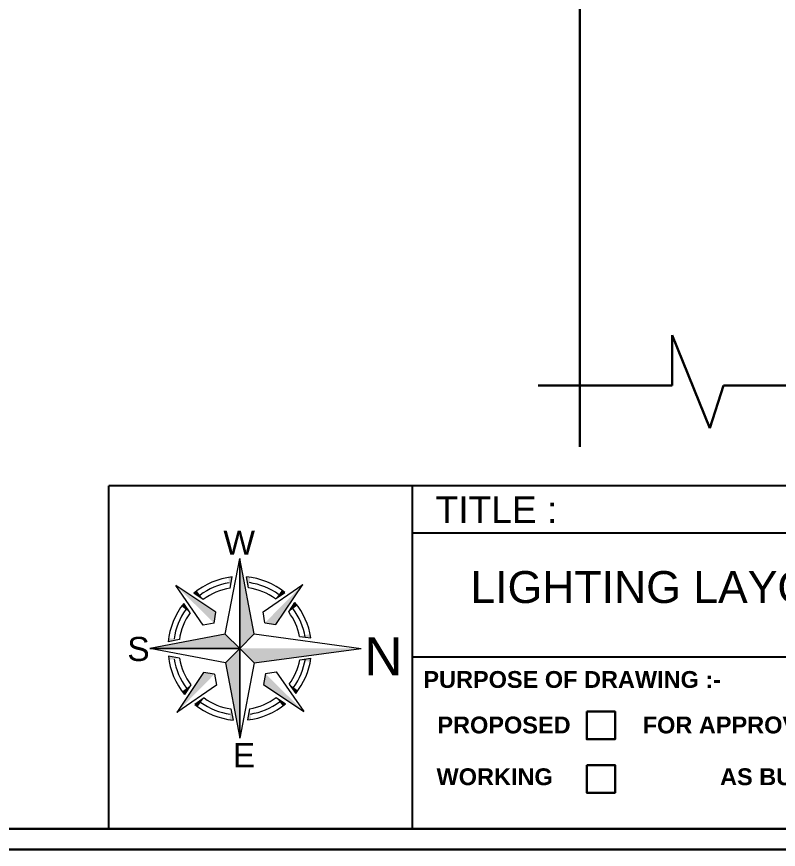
# Model space of a CAD drawing. Header units: millimetres. Extents: x 3552052 to 4144896, y -707811 to -630695.
# Drawn here: x 3631564 to 3640159, y -666235 to -656846 of the extents above; entities that cross this region are included whole.
import ezdxf
from ezdxf.enums import TextEntityAlignment as Align

# ---------------------------------------------------------------- set-up
doc = ezdxf.new("R2010")
doc.units = ezdxf.units.MM
doc.header["$LTSCALE"] = 6
doc.header["$MEASUREMENT"] = 0
doc.layers.get('0').update_dxf_attribs({"linetype": 'CONTINUOUS', "lineweight": 0})
for name, color, linetype, lineweight in [('0.0', 8, 'CONTINUOUS', 0), ('formate text', 8, 'CONTINUOUS', 0), ('MEP_HVAC_TEXT', 7, 'CONTINUOUS', 0), ('TITLE', 7, 'CONTINUOUS', 0), ('WALL', 8, 'CONTINUOUS', 0)]:
    doc.layers.add(name, color=color, linetype=linetype, lineweight=lineweight)
doc.styles.add('ARIAL', font='arial.ttf')
doc.styles.add('FORMATE', font='arialbd.ttf')
doc.styles.add('style3', font='arialbd.ttf')

# ---------------------------------------------------------------- blocks, each defined once
blk = doc.blocks.new('A$C4A7C6C7E')
at = {"layer": 'TITLE', "color": 8, "lineweight": 5}
for p, q in [((-4207, 4144), (0, 26095)), ((0, 26095), (0, 0)), ((0, 0), (0, 26095)), ((4144, 4207), (0, 26095)), ((-2825, 17519), (-2234, 20757)), ((2559, 17560), (1919, 20788)), ((-6941, 10518), (-18592, 18312)), ((-10622, 6781), (-18592, 18312)), ((6781, 10622), (18312, 18592)), ((10518, 6941), (18312, 18592)), ((-10607, 14226), (-13343, 16056)), ((10390, 14385), (13098, 16257)), ((-14385, 10390), (-16257, 13098)), ((14226, 10607), (16056, 13343)), ((-7437, 7325), (-6941, 10518)), ((7325, 7437), (6781, 10622)), ((-7437, 7325), (-10622, 6781)), ((7325, 7437), (10518, 6941)), ((-4207, 4144), (-26095, 0)), ((-17560, 2559), (-20788, 1919)), ((-4207, 4144), (0, 0)), ((0, 0), (-4207, 4144)), ((0, 0), (4144, 4207)), ((4144, 4207), (0, 0)), ((17394, 3514), (20646, 3095)), ((17394, 3514), (20646, 3095)), ((0, 0), (-26095, 0)), ((-26095, 0), (0, 0)), ((-4144, -4207), (-26095, 0)), ((0, 0), (-4144, -4207)), ((-4144, -4207), (0, 0)), ((0, 0), (4207, -4144)), ((4207, -4144), (0, 0)), ((0, 0), (0, -26095)), ((0, -26095), (0, 0)), ((-17519, -2825), (-20757, -2234)), ((-4144, -4207), (0, -26095)), ((4207, -4144), (0, -26095)), ((17433, -3312), (20680, -2857)), ((17433, -3312), (20680, -2857)), ((17434, -3310), (20680, -2857)), ((-10518, -6941), (-18312, -18592)), ((-7325, -7437), (-10518, -6941)), ((7437, -7325), (10622, -6781)), ((10622, -6781), (18592, -18312)), ((-7325, -7437), (-6781, -10622)), ((7437, -7325), (6941, -10518)), ((-6781, -10622), (-18312, -18592)), ((-14226, -10607), (-16056, -13343)), ((6941, -10518), (18592, -18312)), ((14385, -10390), (16257, -13098)), ((-10390, -14385), (-13098, -16257)), ((10607, -14226), (13343, -16056)), ((-2559, -17560), (-1919, -20788)), ((2825, -17519), (2234, -20757))]:
    blk.add_line(p, q, dxfattribs=at)
at = {"layer": 'TITLE', "color": 5}
for p in [(4144, 4207), (4207, -4144)]:
    blk.add_line(p, (35289, 0), dxfattribs=at)
at = {"layer": 'TITLE', "color": 8, "lineweight": 5}
for radius, start, end in [(20877, 96.14269, 129.72625), (20877, 51.14269, 84.72625), (19311, 99.1612, 126.70773), (17745, 99.1612, 126.70773), (17745, 54.16121, 81.70773), (19311, 54.16121, 81.70773), (20877, 141.14269, 174.72625), (20877, 8.52692, 39.72625), (19311, 144.16121, 171.70773), (17745, 144.16121, 171.70773), (17745, 11.42181, 36.70773), (19311, 9.85136, 36.70773), (20877, 186.14269, 219.72625), (19311, 189.1612, 216.70773), (17745, 189.1612, 216.70773), (17745, 324.16121, 349.24868), (19311, 324.16121, 350.81434), (20877, 321.14269, 352.1348), (17745, 234.16121, 261.70773), (17745, 279.1612, 306.70773), (20877, 231.14269, 264.72625), (19311, 234.16121, 261.70773), (20877, 276.14269, 309.72625), (19311, 279.1612, 306.70773)]:
    blk.add_arc((0, 0), radius, start, end, dxfattribs=at)
for points in [[(0, 26095), (4144, 4207), (0, 0)], [(-3324, 20610), (-2234, 20757), (-2825, 17519)], [(3011, 20658), (1919, 20788), (2559, 17560)], [(-18592, 18312), (-6941, 10518), (-7437, 7325)], [(18312, 18592), (10518, 6941), (7325, 7437)], [(-13343, 16056), (-12479, 16737), (-10607, 14226)], [(13098, 16257), (12223, 16924), (10390, 14385)], [(-16257, 13098), (-16924, 12223), (-14385, 10390)], [(16056, 13343), (16737, 12479), (14226, 10607)], [(-26095, 0), (-4207, 4144), (0, 0)], [(-20658, 3011), (-20788, 1919), (-17560, 2559)], [(20646, 3095), (20457, 4167), (17394, 3514)], [(0, -26095), (-4144, -4207), (0, 0)], [(-20610, -3324), (-20757, -2234), (-17519, -2825)], [(20680, -2857), (20503, -3930), (17433, -3312)], [(-18312, -18592), (-10518, -6941), (-7325, -7437)], [(18592, -18312), (6941, -10518), (7437, -7325)], [(-16056, -13343), (-16737, -12479), (-14226, -10607)], [(16257, -13098), (16924, -12223), (14385, -10390)], [(-13098, -16257), (-12223, -16924), (-10390, -14385)], [(13343, -16056), (12479, -16737), (10607, -14226)], [(-3011, -20658), (-1919, -20788), (-2559, -17560)], [(3324, -20610), (2234, -20757), (2825, -17519)]]:
    blk.add_solid(points, dxfattribs=at)
at = {"layer": 'TITLE', "color": 5}
blk.add_solid([(35289, 0), (4207, -4144), (0, 0)], dxfattribs=at)

msp = doc.modelspace()

# ---------------------------------------------------------------- linework, layer by layer
at = {"lineweight": -3}
for p in [(3653785.4, -662135.9), (3632605.4, -666003.3)]:
    msp.add_line(p, (3632605.4, -662135.9), dxfattribs=at)
at = {"color": 7, "lineweight": 30}
for points in [[(3654017.3, -634223.7), (3654017.3, -666235.1), (3608936.1, -666235.1), (3608936.1, -634223.7)], [(3653785.4, -634455.5), (3653785.4, -666003.3), (3609167.9, -666003.3), (3609167.9, -634455.5)]]:
    msp.add_lwpolyline(points, close=True, dxfattribs=at)
at = {"layer": '0.0', "color": 7, "lineweight": 30, "elevation": -120}
for points in [[(3637997.1, -664681.1), (3638316, -664681.1), (3638316, -664993.8), (3637997.1, -664993.8)], [(3637997.1, -665284.1), (3638316, -665284.1), (3638316, -665596.7), (3637997.1, -665596.7)]]:
    msp.add_lwpolyline(points, close=True, dxfattribs=at)
at = {"layer": 'MEP_HVAC_TEXT', "lineweight": -3}
for p, q in [((3636028.9, -662135.9), (3636028.9, -666003.3)), ((3642510.6, -662669), (3636028.9, -662669)), ((3642510.6, -664069.1), (3636028.9, -664069.1))]:
    msp.add_line(p, q, dxfattribs=at)
at = {"layer": 'WALL', "color": 7, "lineweight": 30}
for p, q in [((3637920.4, -656024.1), (3637920.4, -661695.2)), ((3638959.2, -660438), (3639385.9, -661484.8)), ((3638959.2, -661006.2), (3638959.2, -660438)), ((3637449.9, -661006.2), (3638959.2, -661006.2)), ((3639385.9, -661484.8), (3639541.2, -661006.2)), ((3639541.2, -661006.2), (3641438.6, -661006.2))]:
    msp.add_line(p, q, dxfattribs=at)

# ---------------------------------------------------------------- block references
at = {"layer": 'TITLE', "lineweight": -3, "extrusion": (1.31196e-09, -7.57547e-09, 1), "xscale": 0.03882096918586916, "yscale": 0.03882096918586916, "zscale": 0.03882096918586916}
msp.add_blockref('A$C4A7C6C7E', (3634081.7, -663969.8, 0), dxfattribs=at)

# ---------------------------------------------------------------- texts
at = {"layer": 'formate text', "color": 7, "lineweight": 30, "ltscale": 100, "style": 'style3'}
msp.add_text('PURPOSE OF DRAWING :-', height=189.849, dxfattribs=at).set_placement((3636153.5, -664414.5, -120))
at = {"layer": 'formate text', "color": 7, "lineweight": 30, "style": 'FORMATE'}
for s, height, p in [('PROPOSED ', 189.85, (3637888.5, -664927.8, -120)), ('FOR APPROVAL', 189.849, (3640735.6, -664927.8, -120)), ('WORKING', 189.85, (3637613.2, -665511.2, -120)), ('AS BUILT', 189.85, (3640724, -665511.2, -120))]:
    msp.add_text(s, height=height, dxfattribs=at).set_placement(p, align=Align.RIGHT)
at = {"layer": 'TITLE', "color": 7, "lineweight": 30, "style": 'ARIAL'}
for s, height, p in [('TITLE :', 300, (3636291.9, -662554.7)), ('W', 271.8, (3633896.2, -662911.8, 0)), ('S', 271.8, (3632812.3, -664111.3, 0)), ('E', 271.8, (3634003.1, -665309.5, 0))]:
    msp.add_text(s, height=height, dxfattribs=at).set_placement(p)
at = {"layer": 'TITLE', "color": 5, "lineweight": -3, "style": 'ARIAL'}
msp.add_text('N', height=428.6, rotation=180, dxfattribs=at).set_placement((3635918.4, -663844.3, 0))
at = {"layer": 'TITLE', "color": 7, "lineweight": 30, "insert": (3636251.2, -663097.6), "char_height": 359.995, "attachment_point": 1, "style": 'ARIAL'}
msp.add_mtext_dynamic_manual_height_columns('\\pxqc;LIGHTING LAYOUT', width=5392.273, gutter_width=12, heights=[0], dxfattribs=at)

doc.saveas('drawing.dxf')
